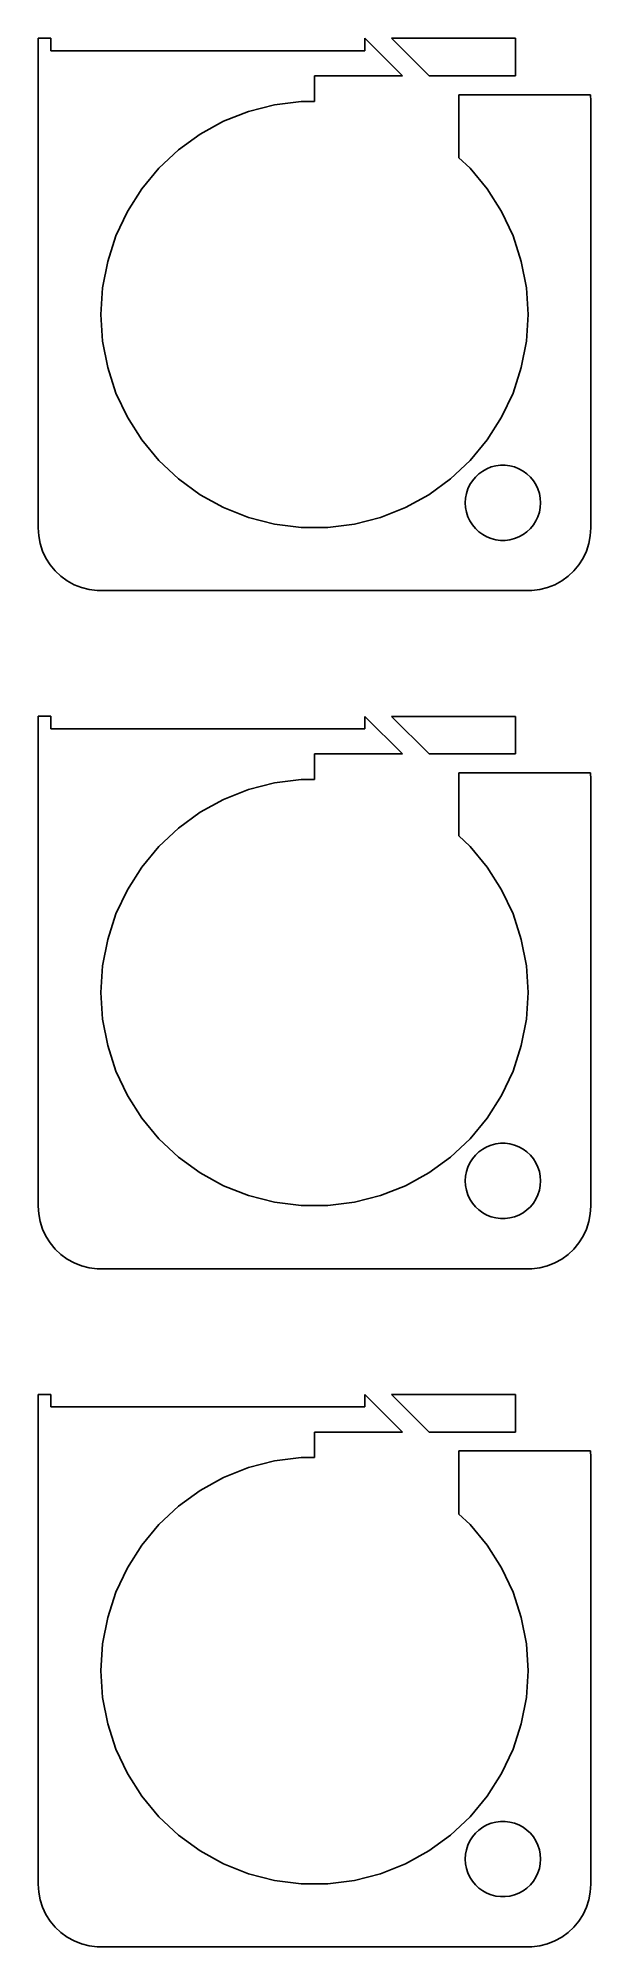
# Model space of a CAD drawing. Header units: metres. Extents: x -22 to 22, y 140 to 292.
import ezdxf

# ---------------------------------------------------------------- set-up
doc = ezdxf.new("R2010")
doc.units = ezdxf.units.M

msp = doc.modelspace()

# ---------------------------------------------------------------- linework, layer by layer
for p, q in [((-21, 292), (-22, 292)), ((-22, 292), (-22, 253)), ((-21, 291), (-21, 292)), ((4.00986, 291.99), (4, 291.99)), ((4, 291.99), (4, 291)), ((6.99998, 289), (4.00986, 291.99)), ((16, 291.99), (6.13118, 291.99)), ((6.13118, 291.99), (9.12131, 289)), ((16, 289), (16, 291.99)), ((4, 291), (-21, 291)), ((0, 286.966), (0, 289)), ((0, 289), (6.99998, 289)), ((9.12131, 289), (16, 289)), ((21.9685, 287.5), (11.5, 287.5)), ((11.5, 287.5), (11.5, 282.5)), ((22, 287), (21.9685, 287.5)), ((-7.23824, 285.382), (-5.25328, 286.168)), ((-5.25328, 286.168), (-3.18547, 286.699)), ((-3.18547, 286.699), (-1.06743, 286.966)), ((-1.06743, 286.966), (0, 286.966)), ((22, 253), (22, 287)), ((-10.8362, 283.099), (-9.10905, 284.354)), ((-9.10905, 284.354), (-7.23824, 285.382)), ((-12.3925, 281.637), (-10.8362, 283.099)), ((-13.7533, 279.992), (-12.3925, 281.637)), ((11.5, 282.5), (11.4738, 282.5)), ((11.4738, 282.5), (12.3925, 281.637)), ((12.3925, 281.637), (13.7533, 279.992)), ((-14.8972, 278.19), (-13.7533, 279.992)), ((13.7533, 279.992), (14.8972, 278.19)), ((-15.8062, 276.258), (-14.8972, 278.19)), ((14.8972, 278.19), (15.8062, 276.258)), ((-16.4659, 274.228), (-15.8062, 276.258)), ((15.8062, 276.258), (16.4659, 274.228)), ((-16.8659, 272.131), (-16.4659, 274.228)), ((16.4659, 274.228), (16.8659, 272.131)), ((-17, 270), (-16.8659, 272.131)), ((16.8659, 272.131), (17, 270)), ((-16.8659, 267.869), (-17, 270)), ((17, 270), (16.8659, 267.869)), ((-16.4659, 265.772), (-16.8659, 267.869)), ((16.8659, 267.869), (16.4659, 265.772)), ((-15.8062, 263.742), (-16.4659, 265.772)), ((16.4659, 265.772), (15.8062, 263.742)), ((-14.8972, 261.81), (-15.8062, 263.742)), ((15.8062, 263.742), (14.8972, 261.81)), ((-13.7533, 260.008), (-14.8972, 261.81)), ((14.8972, 261.81), (13.7533, 260.008)), ((-12.3925, 258.363), (-13.7533, 260.008)), ((13.7533, 260.008), (12.3925, 258.363)), ((-10.8362, 256.901), (-12.3925, 258.363)), ((-9.10905, 255.646), (-10.8362, 256.901)), ((10.8362, 256.901), (9.10905, 255.646)), ((12.3925, 258.363), (10.8362, 256.901)), ((12.5729, 256.763), (12.8131, 257.054)), ((12.8131, 257.054), (13.0877, 257.312)), ((13.0877, 257.312), (13.3925, 257.533)), ((13.3925, 257.533), (13.7227, 257.714)), ((13.7227, 257.714), (14.0729, 257.853)), ((14.0729, 257.853), (14.4379, 257.947)), ((14.4379, 257.947), (14.8116, 257.994)), ((14.8116, 257.994), (15.1884, 257.994)), ((15.1884, 257.994), (15.5621, 257.947)), ((15.5621, 257.947), (15.927, 257.853)), ((15.927, 257.853), (16.2773, 257.714)), ((16.2773, 257.714), (16.6075, 257.533)), ((16.6075, 257.533), (16.9123, 257.312)), ((16.9123, 257.312), (17.1869, 257.054)), ((17.1869, 257.054), (17.427, 256.763)), ((-7.23824, 254.618), (-9.10905, 255.646)), ((9.10905, 255.646), (7.23824, 254.618)), ((12, 255), (12.0237, 255.376)), ((12.0237, 255.376), (12.0942, 255.746)), ((12.0942, 255.746), (12.2107, 256.104)), ((12.2107, 256.104), (12.3711, 256.445)), ((12.3711, 256.445), (12.5729, 256.763)), ((17.427, 256.763), (17.6289, 256.445)), ((17.6289, 256.445), (17.7893, 256.104)), ((17.7893, 256.104), (17.9057, 255.746)), ((17.9057, 255.746), (17.9763, 255.376)), ((17.9763, 255.376), (18, 255)), ((-5.25328, 253.832), (-7.23824, 254.618)), ((-3.18547, 253.301), (-5.25328, 253.832)), ((5.25328, 253.832), (3.18547, 253.301)), ((7.23824, 254.618), (5.25328, 253.832)), ((12.0237, 254.624), (12, 255)), ((12.0942, 254.254), (12.0237, 254.624)), ((12.2107, 253.896), (12.0942, 254.254)), ((12.3711, 253.555), (12.2107, 253.896)), ((17.7893, 253.896), (17.6289, 253.555)), ((17.9057, 254.254), (17.7893, 253.896)), ((17.9763, 254.624), (17.9057, 254.254)), ((18, 255), (17.9763, 254.624)), ((-22, 253), (-21.9606, 252.373)), ((-21.9606, 252.373), (-21.8429, 251.757)), ((-1.06743, 253.034), (-3.18547, 253.301)), ((1.06743, 253.034), (-1.06743, 253.034)), ((3.18547, 253.301), (1.06743, 253.034)), ((12.5729, 253.237), (12.3711, 253.555)), ((12.8131, 252.946), (12.5729, 253.237)), ((13.0877, 252.688), (12.8131, 252.946)), ((13.3925, 252.467), (13.0877, 252.688)), ((13.7227, 252.286), (13.3925, 252.467)), ((16.6075, 252.467), (16.2773, 252.286)), ((16.9123, 252.688), (16.6075, 252.467)), ((17.1869, 252.946), (16.9123, 252.688)), ((17.427, 253.237), (17.1869, 252.946)), ((17.6289, 253.555), (17.427, 253.237)), ((21.8429, 251.757), (21.9606, 252.373)), ((21.9606, 252.373), (22, 253)), ((-21.8429, 251.757), (-21.6489, 251.159)), ((-21.6489, 251.159), (-21.3815, 250.591)), ((14.0729, 252.147), (13.7227, 252.286)), ((14.4379, 252.053), (14.0729, 252.147)), ((14.8116, 252.006), (14.4379, 252.053)), ((15.1884, 252.006), (14.8116, 252.006)), ((15.5621, 252.053), (15.1884, 252.006)), ((15.927, 252.147), (15.5621, 252.053)), ((16.2773, 252.286), (15.927, 252.147)), ((21.3815, 250.591), (21.6489, 251.159)), ((21.6489, 251.159), (21.8429, 251.757)), ((-21.3815, 250.591), (-21.0451, 250.061)), ((-21.0451, 250.061), (-20.6448, 249.577)), ((-20.6448, 249.577), (-20.1871, 249.147)), ((20.1871, 249.147), (20.6448, 249.577)), ((20.6448, 249.577), (21.0451, 250.061)), ((21.0451, 250.061), (21.3815, 250.591)), ((-20.1871, 249.147), (-19.6791, 248.778)), ((-19.6791, 248.778), (-19.1289, 248.476)), ((-19.1289, 248.476), (-18.5451, 248.245)), ((-18.5451, 248.245), (-17.9369, 248.089)), ((-17.9369, 248.089), (-17.3139, 248.01)), ((-17.3139, 248.01), (17.3139, 248.01)), ((17.3139, 248.01), (17.9369, 248.089)), ((17.9369, 248.089), (18.5451, 248.245)), ((18.5451, 248.245), (19.1289, 248.476)), ((19.1289, 248.476), (19.6791, 248.778)), ((19.6791, 248.778), (20.1871, 249.147)), ((-21, 238), (-22, 238)), ((-22, 238), (-22, 199)), ((-21, 237), (-21, 238)), ((4.00986, 237.99), (4, 237.99)), ((4, 237.99), (4, 237)), ((6.99998, 235), (4.00986, 237.99)), ((16, 237.99), (6.13118, 237.99)), ((6.13118, 237.99), (9.12131, 235)), ((16, 235), (16, 237.99)), ((4, 237), (-21, 237)), ((0, 232.966), (0, 235)), ((0, 235), (6.99998, 235)), ((9.12131, 235), (16, 235)), ((-5.25328, 232.168), (-3.18547, 232.699)), ((-3.18547, 232.699), (-1.06743, 232.966)), ((-1.06743, 232.966), (0, 232.966)), ((21.9685, 233.5), (11.5, 233.5)), ((11.5, 233.5), (11.5, 228.5)), ((22, 233), (21.9685, 233.5)), ((22, 199), (22, 233)), ((-9.10905, 230.354), (-7.23824, 231.382)), ((-7.23824, 231.382), (-5.25328, 232.168)), ((-10.8362, 229.099), (-9.10905, 230.354)), ((-12.3925, 227.637), (-10.8362, 229.099)), ((11.5, 228.5), (11.4738, 228.5)), ((11.4738, 228.5), (12.3925, 227.637)), ((-13.7533, 225.992), (-12.3925, 227.637)), ((12.3925, 227.637), (13.7533, 225.992)), ((-14.8972, 224.19), (-13.7533, 225.992)), ((13.7533, 225.992), (14.8972, 224.19)), ((-15.8062, 222.258), (-14.8972, 224.19)), ((14.8972, 224.19), (15.8062, 222.258)), ((-16.4659, 220.228), (-15.8062, 222.258)), ((15.8062, 222.258), (16.4659, 220.228)), ((-16.8659, 218.131), (-16.4659, 220.228)), ((16.4659, 220.228), (16.8659, 218.131)), ((-17, 216), (-16.8659, 218.131)), ((16.8659, 218.131), (17, 216)), ((-16.8659, 213.869), (-17, 216)), ((17, 216), (16.8659, 213.869)), ((-16.4659, 211.772), (-16.8659, 213.869)), ((16.8659, 213.869), (16.4659, 211.772)), ((-15.8062, 209.742), (-16.4659, 211.772)), ((16.4659, 211.772), (15.8062, 209.742)), ((-14.8972, 207.81), (-15.8062, 209.742)), ((15.8062, 209.742), (14.8972, 207.81)), ((-13.7533, 206.008), (-14.8972, 207.81)), ((14.8972, 207.81), (13.7533, 206.008)), ((-12.3925, 204.363), (-13.7533, 206.008)), ((13.7533, 206.008), (12.3925, 204.363)), ((-10.8362, 202.901), (-12.3925, 204.363)), ((12.3925, 204.363), (10.8362, 202.901)), ((13.3925, 203.533), (13.7227, 203.714)), ((13.7227, 203.714), (14.0729, 203.853)), ((14.0729, 203.853), (14.4379, 203.947)), ((14.4379, 203.947), (14.8116, 203.994)), ((14.8116, 203.994), (15.1884, 203.994)), ((15.1884, 203.994), (15.5621, 203.947)), ((15.5621, 203.947), (15.927, 203.853)), ((15.927, 203.853), (16.2773, 203.714)), ((16.2773, 203.714), (16.6075, 203.533)), ((-9.10905, 201.646), (-10.8362, 202.901)), ((10.8362, 202.901), (9.10905, 201.646)), ((12.2107, 202.104), (12.3711, 202.445)), ((12.3711, 202.445), (12.5729, 202.763)), ((12.5729, 202.763), (12.8131, 203.054)), ((12.8131, 203.054), (13.0877, 203.312)), ((13.0877, 203.312), (13.3925, 203.533)), ((16.6075, 203.533), (16.9123, 203.312)), ((16.9123, 203.312), (17.1869, 203.054)), ((17.1869, 203.054), (17.427, 202.763)), ((17.427, 202.763), (17.6289, 202.445)), ((17.6289, 202.445), (17.7893, 202.104)), ((-7.23824, 200.618), (-9.10905, 201.646)), ((9.10905, 201.646), (7.23824, 200.618)), ((12, 201), (12.0237, 201.376)), ((12.0237, 200.624), (12, 201)), ((12.0237, 201.376), (12.0942, 201.746)), ((12.0942, 201.746), (12.2107, 202.104)), ((17.7893, 202.104), (17.9057, 201.746)), ((17.9057, 201.746), (17.9763, 201.376)), ((17.9763, 201.376), (18, 201)), ((18, 201), (17.9763, 200.624)), ((-5.25328, 199.832), (-7.23824, 200.618)), ((-3.18547, 199.301), (-5.25328, 199.832)), ((-1.06743, 199.034), (-3.18547, 199.301)), ((3.18547, 199.301), (1.06743, 199.034)), ((5.25328, 199.832), (3.18547, 199.301)), ((7.23824, 200.618), (5.25328, 199.832)), ((12.0942, 200.254), (12.0237, 200.624)), ((12.2107, 199.896), (12.0942, 200.254)), ((12.3711, 199.555), (12.2107, 199.896)), ((12.5729, 199.237), (12.3711, 199.555)), ((12.8131, 198.946), (12.5729, 199.237)), ((17.427, 199.237), (17.1869, 198.946)), ((17.6289, 199.555), (17.427, 199.237)), ((17.7893, 199.896), (17.6289, 199.555)), ((17.9057, 200.254), (17.7893, 199.896)), ((17.9763, 200.624), (17.9057, 200.254)), ((-22, 199), (-21.9606, 198.373)), ((-21.9606, 198.373), (-21.8429, 197.757)), ((-21.8429, 197.757), (-21.6489, 197.159)), ((1.06743, 199.034), (-1.06743, 199.034)), ((13.0877, 198.688), (12.8131, 198.946)), ((13.3925, 198.467), (13.0877, 198.688)), ((13.7227, 198.286), (13.3925, 198.467)), ((14.0729, 198.147), (13.7227, 198.286)), ((14.4379, 198.053), (14.0729, 198.147)), ((14.8116, 198.006), (14.4379, 198.053)), ((15.1884, 198.006), (14.8116, 198.006)), ((15.5621, 198.053), (15.1884, 198.006)), ((15.927, 198.147), (15.5621, 198.053)), ((16.2773, 198.286), (15.927, 198.147)), ((16.6075, 198.467), (16.2773, 198.286)), ((16.9123, 198.688), (16.6075, 198.467)), ((17.1869, 198.946), (16.9123, 198.688)), ((21.6489, 197.159), (21.8429, 197.757)), ((21.8429, 197.757), (21.9606, 198.373)), ((21.9606, 198.373), (22, 199)), ((-21.6489, 197.159), (-21.3815, 196.591)), ((-21.3815, 196.591), (-21.0451, 196.061)), ((21.0451, 196.061), (21.3815, 196.591)), ((21.3815, 196.591), (21.6489, 197.159)), ((-21.0451, 196.061), (-20.6448, 195.577)), ((-20.6448, 195.577), (-20.1871, 195.147)), ((-20.1871, 195.147), (-19.6791, 194.778)), ((-19.6791, 194.778), (-19.1289, 194.476)), ((19.1289, 194.476), (19.6791, 194.778)), ((19.6791, 194.778), (20.1871, 195.147)), ((20.1871, 195.147), (20.6448, 195.577)), ((20.6448, 195.577), (21.0451, 196.061)), ((-19.1289, 194.476), (-18.5451, 194.245)), ((-18.5451, 194.245), (-17.9369, 194.089)), ((-17.9369, 194.089), (-17.3139, 194.01)), ((-17.3139, 194.01), (17.3139, 194.01)), ((17.3139, 194.01), (17.9369, 194.089)), ((17.9369, 194.089), (18.5451, 194.245)), ((18.5451, 194.245), (19.1289, 194.476)), ((-21, 184), (-22, 184)), ((-22, 184), (-22, 145)), ((-21, 183), (-21, 184)), ((4.00986, 183.99), (4, 183.99)), ((4, 183.99), (4, 183)), ((6.99998, 181), (4.00986, 183.99)), ((16, 183.99), (6.13118, 183.99)), ((6.13118, 183.99), (9.12131, 181)), ((16, 181), (16, 183.99)), ((4, 183), (-21, 183)), ((0, 178.966), (0, 181)), ((0, 181), (6.99998, 181)), ((9.12131, 181), (16, 181)), ((21.9685, 179.5), (11.5, 179.5)), ((11.5, 179.5), (11.5, 174.5)), ((22, 179), (21.9685, 179.5)), ((-7.23824, 177.382), (-5.25328, 178.168)), ((-5.25328, 178.168), (-3.18547, 178.699)), ((-3.18547, 178.699), (-1.06743, 178.966)), ((-1.06743, 178.966), (0, 178.966)), ((22, 145), (22, 179)), ((-10.8362, 175.099), (-9.10905, 176.354)), ((-9.10905, 176.354), (-7.23824, 177.382)), ((-12.3925, 173.637), (-10.8362, 175.099)), ((-13.7533, 171.992), (-12.3925, 173.637)), ((11.5, 174.5), (11.4738, 174.5)), ((11.4738, 174.5), (12.3925, 173.637)), ((12.3925, 173.637), (13.7533, 171.992)), ((-14.8972, 170.19), (-13.7533, 171.992)), ((13.7533, 171.992), (14.8972, 170.19)), ((-15.8062, 168.258), (-14.8972, 170.19)), ((14.8972, 170.19), (15.8062, 168.258)), ((-16.4659, 166.228), (-15.8062, 168.258)), ((15.8062, 168.258), (16.4659, 166.228)), ((-16.8659, 164.131), (-16.4659, 166.228)), ((16.4659, 166.228), (16.8659, 164.131)), ((-17, 162), (-16.8659, 164.131)), ((16.8659, 164.131), (17, 162)), ((-16.8659, 159.869), (-17, 162)), ((17, 162), (16.8659, 159.869)), ((-16.4659, 157.772), (-16.8659, 159.869)), ((16.8659, 159.869), (16.4659, 157.772)), ((-15.8062, 155.742), (-16.4659, 157.772)), ((16.4659, 157.772), (15.8062, 155.742)), ((-14.8972, 153.81), (-15.8062, 155.742)), ((15.8062, 155.742), (14.8972, 153.81)), ((-13.7533, 152.008), (-14.8972, 153.81)), ((14.8972, 153.81), (13.7533, 152.008)), ((-12.3925, 150.363), (-13.7533, 152.008)), ((13.7533, 152.008), (12.3925, 150.363)), ((-10.8362, 148.901), (-12.3925, 150.363)), ((12.3925, 150.363), (10.8362, 148.901)), ((12.5729, 148.763), (12.8131, 149.054)), ((12.8131, 149.054), (13.0877, 149.312)), ((13.0877, 149.312), (13.3925, 149.533)), ((13.3925, 149.533), (13.7227, 149.714)), ((13.7227, 149.714), (14.0729, 149.853)), ((14.0729, 149.853), (14.4379, 149.947)), ((14.4379, 149.947), (14.8116, 149.994)), ((14.8116, 149.994), (15.1884, 149.994)), ((15.1884, 149.994), (15.5621, 149.947)), ((15.5621, 149.947), (15.927, 149.853)), ((15.927, 149.853), (16.2773, 149.714)), ((16.2773, 149.714), (16.6075, 149.533)), ((16.6075, 149.533), (16.9123, 149.312)), ((16.9123, 149.312), (17.1869, 149.054)), ((17.1869, 149.054), (17.427, 148.763)), ((-9.10905, 147.646), (-10.8362, 148.901)), ((-7.23824, 146.618), (-9.10905, 147.646)), ((9.10905, 147.646), (7.23824, 146.618)), ((10.8362, 148.901), (9.10905, 147.646)), ((12.0237, 147.376), (12.0942, 147.746)), ((12.0942, 147.746), (12.2107, 148.104)), ((12.2107, 148.104), (12.3711, 148.445)), ((12.3711, 148.445), (12.5729, 148.763)), ((17.427, 148.763), (17.6289, 148.445)), ((17.6289, 148.445), (17.7893, 148.104)), ((17.7893, 148.104), (17.9057, 147.746)), ((17.9057, 147.746), (17.9763, 147.376)), ((-5.25328, 145.832), (-7.23824, 146.618)), ((7.23824, 146.618), (5.25328, 145.832)), ((12, 147), (12.0237, 147.376)), ((12.0237, 146.624), (12, 147)), ((12.0942, 146.254), (12.0237, 146.624)), ((12.2107, 145.896), (12.0942, 146.254)), ((17.9057, 146.254), (17.7893, 145.896)), ((17.9763, 146.624), (17.9057, 146.254)), ((17.9763, 147.376), (18, 147)), ((18, 147), (17.9763, 146.624)), ((-22, 145), (-21.9606, 144.373)), ((-3.18547, 145.301), (-5.25328, 145.832)), ((-1.06743, 145.034), (-3.18547, 145.301)), ((1.06743, 145.034), (-1.06743, 145.034)), ((3.18547, 145.301), (1.06743, 145.034)), ((5.25328, 145.832), (3.18547, 145.301)), ((12.3711, 145.555), (12.2107, 145.896)), ((12.5729, 145.237), (12.3711, 145.555)), ((12.8131, 144.946), (12.5729, 145.237)), ((13.0877, 144.688), (12.8131, 144.946)), ((13.3925, 144.467), (13.0877, 144.688)), ((13.7227, 144.286), (13.3925, 144.467)), ((16.6075, 144.467), (16.2773, 144.286)), ((16.9123, 144.688), (16.6075, 144.467)), ((17.1869, 144.946), (16.9123, 144.688)), ((17.427, 145.237), (17.1869, 144.946)), ((17.6289, 145.555), (17.427, 145.237)), ((17.7893, 145.896), (17.6289, 145.555)), ((21.9606, 144.373), (22, 145)), ((-21.9606, 144.373), (-21.8429, 143.757)), ((-21.8429, 143.757), (-21.6489, 143.159)), ((-21.6489, 143.159), (-21.3815, 142.591)), ((14.0729, 144.147), (13.7227, 144.286)), ((14.4379, 144.053), (14.0729, 144.147)), ((14.8116, 144.006), (14.4379, 144.053)), ((15.1884, 144.006), (14.8116, 144.006)), ((15.5621, 144.053), (15.1884, 144.006)), ((15.927, 144.147), (15.5621, 144.053)), ((16.2773, 144.286), (15.927, 144.147)), ((21.3815, 142.591), (21.6489, 143.159)), ((21.6489, 143.159), (21.8429, 143.757)), ((21.8429, 143.757), (21.9606, 144.373)), ((-21.3815, 142.591), (-21.0451, 142.061)), ((-21.0451, 142.061), (-20.6448, 141.577)), ((-20.6448, 141.577), (-20.1871, 141.147)), ((20.1871, 141.147), (20.6448, 141.577)), ((20.6448, 141.577), (21.0451, 142.061)), ((21.0451, 142.061), (21.3815, 142.591)), ((-20.1871, 141.147), (-19.6791, 140.778)), ((-19.6791, 140.778), (-19.1289, 140.476)), ((-19.1289, 140.476), (-18.5451, 140.245)), ((-18.5451, 140.245), (-17.9369, 140.089)), ((-17.9369, 140.089), (-17.3139, 140.01)), ((-17.3139, 140.01), (17.3139, 140.01)), ((17.3139, 140.01), (17.9369, 140.089)), ((17.9369, 140.089), (18.5451, 140.245)), ((18.5451, 140.245), (19.1289, 140.476)), ((19.1289, 140.476), (19.6791, 140.778)), ((19.6791, 140.778), (20.1871, 141.147))]:
    msp.add_line(p, q)

doc.saveas('drawing.dxf')
